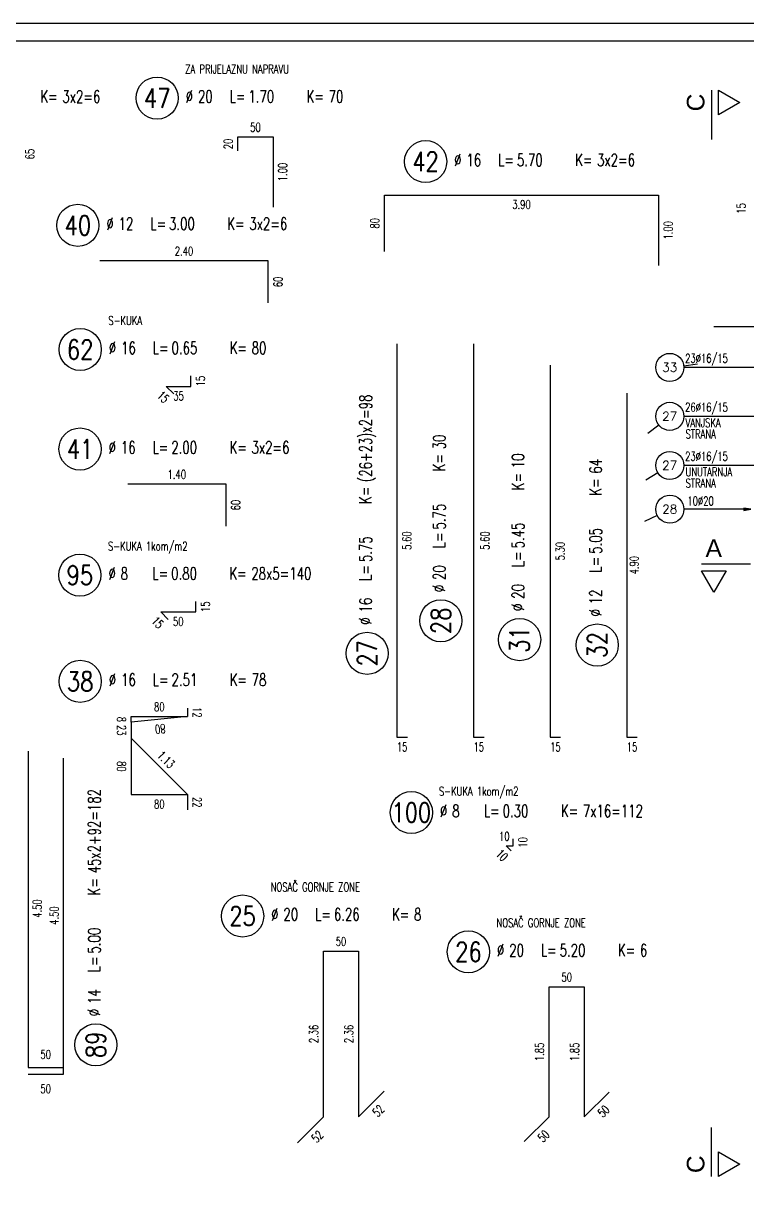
# Model space of a CAD drawing. Extents: x 0 to 12346, y 0 to 3567.
# Drawn here: x 3209 to 4238, y 1887 to 3567 of the extents above; entities that cross this region are included whole.
import ezdxf
from ezdxf.enums import TextEntityAlignment as Align

# ---------------------------------------------------------------- set-up
doc = ezdxf.new("R2010")
doc.units = 0
doc.header["$LTSCALE"] = 50
doc.linetypes.add('HIDDEN', pattern=[9.525, 6.35, -3.175])
for name, color, linetype in [('ARM', 1, 'CONTINUOUS'), ('ARM-I', 6, 'CONTINUOUS'), ('BETON', 7, 'CONTINUOUS'), ('CRTICA', 7, 'CONTINUOUS'), ('KOTE', 4, 'CONTINUOUS'), ('POM', 9, 'CONTINUOUS'), ('TANKO', 8, 'CONTINUOUS'), ('TEKST', 7, 'CONTINUOUS')]:
    doc.layers.add(name, color=color, linetype=linetype)
doc.styles.add('KOTE', font='romans.shx', dxfattribs={"width": 0.7})
doc.styles.add('NASLOV', font='ARIAL.TTF')
doc.styles.get("Standard").update_dxf_attribs({"font": 'romans.shx', "width": 0.9})

# ---------------------------------------------------------------- blocks, each defined once
blk = doc.blocks.new('POZ')
at = {"layer": 'ARM-I'}
blk.add_circle((0, 0), 0.6, dxfattribs=at)
at = {"layer": 'ARM', "width": 0.7}
for s, p in [('%%c', (0.814, -0.125)), ('L=', (2.064, -0.125)), ('K=', (4.256, -0.125))]:
    blk.add_text(s, height=0.35, dxfattribs=at).set_placement(p)
for tag, p in [('VA', (0.879, 0.435)), ('FI', (1.162, -0.13)), ('DUZ', (2.598, -0.13)), ('KOM', (4.881, -0.13))]:
    blk.add_attdef(tag, p, '', height=0.35, dxfattribs=at)
at = {"layer": 'ARM', "width": 0.7, "flags": 1}
for tag, p in [('TIP', (1.038, -0.896)), ('A', (1.162, -1.411)), ('B', (1.162, -1.918)), ('C', (1.162, -2.426)), ('D', (1.162, -2.934)), ('E', (1.162, -3.441)), ('F', (1.162, -3.949)), ('G', (1.162, -4.457)), ('H', (1.162, -4.964)), ('I', (1.162, -5.472)), ('J', (1.162, -5.98)), ('K', (1.162, -6.487)), ('L', (1.162, -6.995)), ('M', (1.162, -7.503)), ('N', (1.162, -8.011))]:
    blk.add_attdef(tag, p, '', height=0.35, dxfattribs=at)
at = {"layer": 'ARM-I', "width": 0.8}
blk.add_attdef('POZ', text='', height=0.55, dxfattribs=at).set_placement((0, 0), align=Align.MIDDLE)
blk = doc.blocks.new('P')
at = {"layer": 'KOTE'}
blk.add_circle((0, 0), 0.4, dxfattribs=at)
blk.add_attdef('P', text='', height=0.25, dxfattribs=at).set_placement((-0.004, 0.004), align=Align.MIDDLE)
blk = doc.blocks.new('STR')
at = {"layer": 'KOTE', "color": 9}
blk.add_lwpolyline([(-1, 0.17), (-1, -0.17), (0, 0)], close=True, dxfattribs=at)
at = {"layer": 'KOTE', "color": 9, "linetype": 'ByBlock'}
blk.add_solid([(-1, 0.17), (-1, -0.17), (0, 0)], dxfattribs=at)

msp = doc.modelspace()

# ---------------------------------------------------------------- linework, layer by layer
at = {"layer": 'ARM-I'}
for points in [[(3513.8, 3385.3), (3513.8, 3405.3), (3563.8, 3405.3), (3563.8, 3305.3)], [(3722.5, 3242.3), (3722.5, 3322.3), (4112.5, 3322.3), (4112.5, 3222.3)], [(3557.1, 3168.9), (3557.1, 3228.9), (3317.1, 3228.9)], [(3740, 3110.5), (3740, 2550.5), (3755, 2550.5)], [(3849.1, 3110.5), (3849.1, 2550.5), (3864.1, 2550.5)], [(3958.2, 3080.5), (3958.2, 2550.5), (3973.2, 2550.5)], [(3422.5, 3039.5), (3411.9, 3050.1), (3446.9, 3050.1), (3446.9, 3065.1)], [(4067.3, 3040.5), (4067.3, 2550.5), (4082.3, 2550.5)], [(3496.9, 2851.1), (3496.9, 2911.1), (3356.9, 2911.1)], [(3414.5, 2718.3), (3403.9, 2728.9), (3453.9, 2728.9), (3453.9, 2743.9)], [(3441.9, 2592), (3441.9, 2580), (3361.9, 2572), (3361.9, 2549), (3441.9, 2469), (3441.9, 2447)], [(3215.2, 2530.5), (3215.2, 2080.5), (3265.2, 2080.5)], [(3265.2, 2520.5), (3265.2, 2070.5), (3215.2, 2070.5)], [(3902.8, 2388.7), (3895.7, 2395.8), (3905.7, 2395.8), (3905.7, 2405.8)], [(3598.7, 1973.2), (3635.5, 2010), (3635.5, 2246), (3685.5, 2246), (3685.5, 2010), (3722.2, 2046.8)], [(3921.5, 1974.7), (3956.9, 2010), (3956.9, 2195), (4006.9, 2195), (4006.9, 2010), (4042.2, 2045.4)]]:
    msp.add_lwpolyline(points, dxfattribs=at)
at = {"layer": 'BETON'}
for points in [[(0, 0), (10180.8, 0), (10180.8, 3566.7), (0, 3566.7)], [(125, 25), (10155.8, 25), (10155.8, 3541.7), (125, 3541.7)]]:
    msp.add_lwpolyline(points, close=True, dxfattribs=at)
at = {"layer": 'CRTICA'}
for p, q in [((4148.4, 3079.6), (4168.2, 3082.2)), ((4112.8, 2995.1), (4097.1, 2982.8)), ((4111.6, 2926.9), (4094.6, 2916.4)), ((4110.7, 2866.4), (4092.7, 2857.7))]:
    msp.add_line(p, q, dxfattribs=at)
at = {"layer": 'POM'}
msp.add_line((4191.3, 3135.4), (5091.1, 3137.2), dxfattribs=at)
at = {"layer": 'TANKO'}
for p, q in [((4258.8, 3077.1), (4148.6, 3077.1)), ((4258.8, 3007.4), (4148.6, 3007.4)), ((4258.8, 2937.5), (4148.6, 2937.5)), ((4243.8, 2875.2), (4148.7, 2875.2))]:
    msp.add_line(p, q, dxfattribs=at)
for points in [[(3361.9, 2572), (3361.9, 2580), (3441.9, 2580)], [(3361.9, 2549), (3361.9, 2469), (3441.9, 2469)]]:
    msp.add_lwpolyline(points, dxfattribs=at)
at = {"layer": 'TEKST', "linetype": 'HIDDEN'}
for p, q in [((4187.8, 3471.8), (4187.8, 3401.8)), ((4173.6, 2797.4), (4243.6, 2797.4)), ((4187.8, 1925), (4187.8, 1995))]:
    msp.add_line(p, q, dxfattribs=at)
at = {"layer": 'TEKST'}
for points in [[(4197.8, 3436.8), (4197.8, 3471.8), (4228.1, 3454.3)], [(4173.6, 2787.4), (4208.6, 2787.4), (4191.1, 2757.1)], [(4197.8, 1925), (4197.8, 1960), (4228.1, 1942.5)]]:
    msp.add_lwpolyline(points, close=True, dxfattribs=at)

# ---------------------------------------------------------------- block references
at = {"layer": 'KOTE', "xscale": 50, "yscale": 50, "zscale": 50}
for p, values in [((3019.9, 3460.5), {'POZ': '39', 'FI': '12', 'DUZ': '2.70', 'KOM': '3x2=6'}), ((3398.8, 3460.6), {'POZ': '47', 'FI': '20', 'DUZ': '1.70', 'KOM': '70'}), ((3781, 3370.2), {'POZ': '42', 'FI': '16', 'DUZ': '5.70', 'KOM': '3x2=6'}), ((3285.9, 3279.4), {'POZ': '40', 'FI': '12', 'DUZ': '3.00', 'KOM': '3x2=6'}), ((3289.4, 3102.6), {'POZ': '62', 'FI': '16', 'DUZ': '0.65', 'KOM': '80'}), ((3289.1, 2960.9), {'POZ': '41', 'FI': '16', 'DUZ': '2.00', 'KOM': '3x2=6'}), ((3288.9, 2781.4), {'POZ': '95', 'FI': '8', 'DUZ': '0.80', 'KOM': '28x5=140'}), ((3289.4, 2630.1), {'POZ': '38', 'FI': '16', 'DUZ': '2.51', 'KOM': '78'}), ((3760.7, 2443.3), {'POZ': '100', 'FI': '8', 'DUZ': '0.30', 'KOM': '7x16=112'}), ((3520.5, 2296), {'POZ': '25', 'FI': '20', 'DUZ': '6.26', 'KOM': '8'}), ((3841.9, 2245), {'POZ': '26', 'FI': '20', 'DUZ': '5.20', 'KOM': '6'})]:
    msp.add_blockref('POZ', p, dxfattribs=at).add_auto_attribs(values)
at = {"layer": 'KOTE'}
ref = msp.add_blockref('P', (4128.6, 3077.1), dxfattribs=dict(at, xscale=50, yscale=50, zscale=50))
ref.add_attrib('P', '33', dxfattribs={"height": 12.5}).set_placement((4128.4, 3077.3), align=Align.MIDDLE)
at = {"layer": 'KOTE', "xscale": 50, "yscale": 50, "zscale": 50, "rotation": 90}
for p, values in [((3697.8, 2670), {'POZ': '27', 'FI': '16', 'DUZ': '5.75', 'KOM': '(26+23)x2=98'}), ((3802.7, 2716.4), {'POZ': '28', 'FI': '20', 'DUZ': '5.75', 'KOM': '30'}), ((3914.8, 2689.5), {'POZ': '31', 'FI': '20', 'DUZ': '5.45', 'KOM': '10'}), ((4025.3, 2681.8), {'POZ': '32', 'FI': '12', 'DUZ': '5.05', 'KOM': '64'}), ((3311.6, 2112.6), {'POZ': '89', 'FI': '14', 'DUZ': '5.00', 'KOM': '45x2+92=182'})]:
    msp.add_blockref('POZ', p, dxfattribs=at).add_auto_attribs(values)
at = {"layer": 'KOTE'}
ref = msp.add_blockref('P', (4128.6, 3007.4), dxfattribs=dict(at, xscale=50, yscale=50, zscale=50))
ref.add_attrib('P', '27', dxfattribs={"height": 12.5}).set_placement((4128.4, 3007.6), align=Align.MIDDLE)
ref = msp.add_blockref('P', (4128.6, 2937.5), dxfattribs=dict(at, xscale=50, yscale=50, zscale=50))
ref.add_attrib('P', '27', dxfattribs={"height": 12.5}).set_placement((4128.4, 2937.7), align=Align.MIDDLE)
ref = msp.add_blockref('P', (4128.7, 2875.2), dxfattribs=dict(at, xscale=50, yscale=50, zscale=50))
ref.add_attrib('P', '28', dxfattribs={"height": 12.5}).set_placement((4128.5, 2875.4), align=Align.MIDDLE)
at = {"layer": 'KOTE', "xscale": 10, "yscale": 10, "zscale": 10}
msp.add_blockref('STR', (4243.8, 2875.2), dxfattribs=at)

# ---------------------------------------------------------------- texts
at = {"layer": 'KOTE', "style": 'KOTE', "width": 0.7}
for s, p in [('ZA PRIJELAZNU NAPRAVU', (3438.8, 3495.6)), ('S-KUKA ', (3329.4, 3137.6)), ('23%%c16/15', (4150.4, 3083.8)), ('26%%c16/15', (4150.4, 3014.2)), ('VANJSKA', (4151, 2992.1)), ('STRANA', (4151, 2976.1)), ('23%%c16/15', (4150.4, 2944.3)), ('UNUTARNJA', (4151, 2922.1)), ('STRANA', (4151, 2906.1)), ('S-KUKA 1kom/m2', (3328.9, 2816.4)), ('S-KUKA 1kom/m2', (3799.9, 2467.4)), ('NOSAČ GORNJE ZONE', (3560.5, 2331)), ('NOSAČ GORNJE ZONE', (3881.9, 2280))]:
    msp.add_text(s, height=12.5, dxfattribs=at).set_placement(p)
for s, p in [('50', (3538.8, 3419)), ('3.90', (3917.5, 3309.1)), ('2.40', (3437.1, 3242.6)), ('35', (3429.4, 3036.4)), ('1.40', (3426.9, 2924.8)), ('10%%C20', (4172.4, 2886.9)), ('50', (3428.9, 2715.2)), ('80', (3401.9, 2593.7)), ('15', (3747.5, 2536.7)), ('15', (3856.6, 2536.7)), ('15', (3965.7, 2536.7)), ('15', (4074.8, 2536.7)), ('80', (3401.9, 2455.2)), ('10', (3893, 2409.4)), ('50', (3660.5, 2259.8)), ('50', (3981.9, 2208.8)), ('50', (3240.2, 2098.9)), ('50', (3240.2, 2049.9))]:
    msp.add_text(s, height=12.5, dxfattribs=at).set_placement(p, align=Align.MIDDLE)
for s, rotation, p in [('20', 90, (3500, 3395.3)), ('65', 90, (3217.6, 3380.9)), ('1.00', 90, (3577.5, 3355.3)), ('15', 90, (4230.1, 3303.5)), ('80', 90, (3708.8, 3282.3)), ('1.00', 90, (4126.3, 3272.3)), ('60', 90, (3570.9, 3198.9)), ('15', 90, (3460.6, 3057.6)), ('15', 315, (3407.5, 3035.1)), ('60', 90, (3510.6, 2881.1)), ('5.60', 90, (3754.3, 2830.5)), ('5.60', 90, (3865.5, 2830.5)), ('5.30', 90, (3972.4, 2815.5)), ('4.90', 90, (4077.7, 2795.5)), ('15', 90, (3467.6, 2736.4)), ('15', 315, (3399.5, 2713.9)), ('12', 270, (3455.7, 2586)), ('8', 270, (3348.2, 2576)), ('23', 270, (3348.2, 2560.5)), ('80', 185.7106, (3403.3, 2562.3)), ('1.13', 315, (3411.6, 2518.7)), ('80', 270, (3348.2, 2509)), ('22', 270, (3455.7, 2458)), ('10', 90, (3919.5, 2400.8)), ('10', 315, (3889.6, 2382.5)), ('4.50', 90, (3228.2, 2306.6)), ('4.50', 90, (3252.3, 2296.6)), ('2.36', 90, (3621.7, 2128)), ('2.36', 90, (3671.7, 2128)), ('1.85', 90, (3943.1, 2102.5)), ('1.85', 90, (3993.1, 2102.5)), ('52', 45, (3713.6, 2018.7)), ('50', 45, (4034.3, 2018)), ('52', 45, (3626.8, 1981.9)), ('50', 45, (3948.9, 1982.6))]:
    msp.add_text(s, height=12.5, rotation=rotation, dxfattribs=at).set_placement(p, align=Align.MIDDLE)
at = {"layer": 'TEKST', "style": 'NASLOV'}
for p in [(4165.3, 3454.3), (4165.3, 1942.5)]:
    msp.add_text('C', height=25, rotation=90, dxfattribs=at).set_placement(p, align=Align.MIDDLE)
msp.add_text('A', height=25, dxfattribs=at).set_placement((4191.1, 2819.9), align=Align.MIDDLE)

doc.saveas('drawing.dxf')
